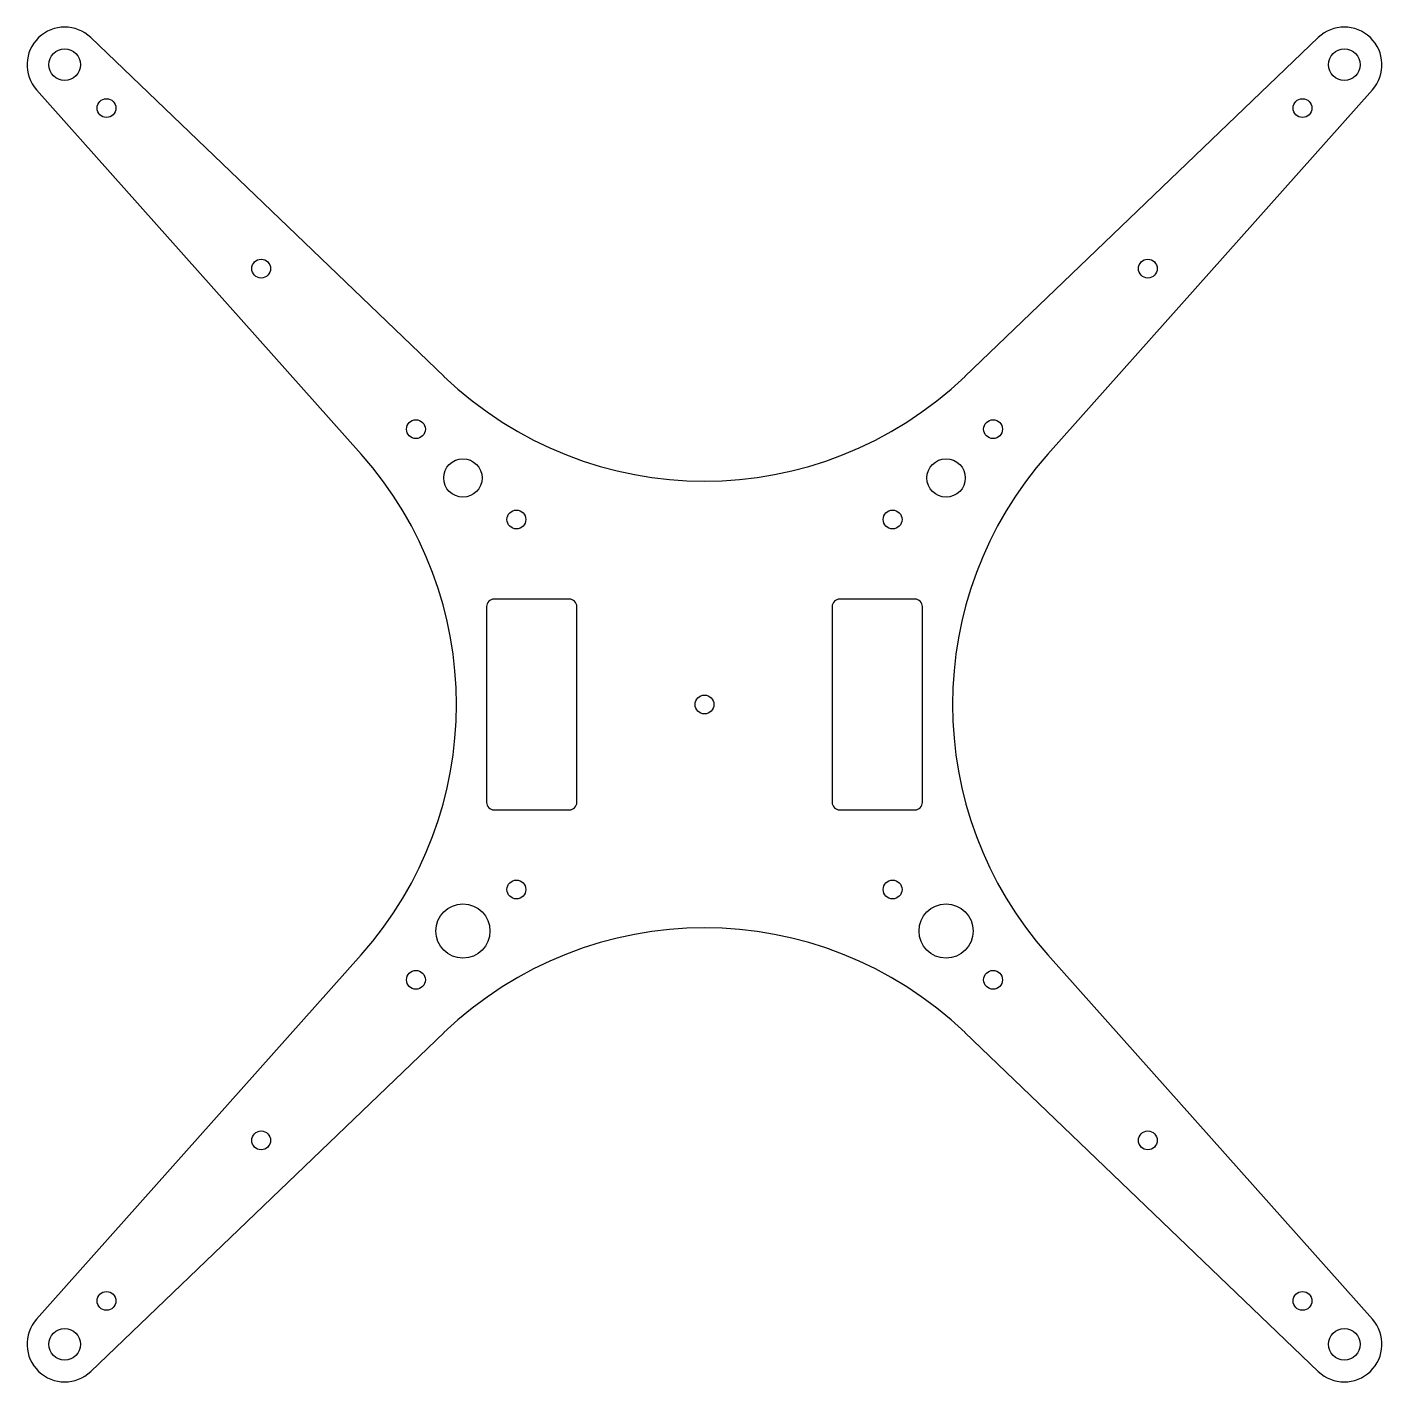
# Model space of a CAD drawing. Header units: millimetres. Extents: x -90 to 90, y -90 to 90.
import ezdxf

# ---------------------------------------------------------------- set-up
doc = ezdxf.new("R2010")
doc.units = ezdxf.units.MM

msp = doc.modelspace()

# ---------------------------------------------------------------- linework, layer by layer
at = {"color": 7, "linetype": 'Continuous', "lineweight": 25}
for p, q in [((-34.61, 43.6), (-81.54, 88.61)), ((81.54, 88.61), (34.61, 43.6)), ((-88.73, 81.68), (-45.62, 33.25)), ((45.62, 33.25), (88.73, 81.68)), ((-28.96, 13), (-28.96, -13)), ((-17.96, 14), (-27.96, 14)), ((-16.96, -13), (-16.96, 13)), ((16.96, 13), (16.96, -13)), ((27.96, 14), (17.96, 14)), ((28.96, -13), (28.96, 13)), ((-27.96, -14), (-17.96, -14)), ((17.96, -14), (27.96, -14)), ((-45.62, -33.25), (-88.73, -81.68)), ((88.73, -81.68), (45.62, -33.25)), ((-81.54, -88.61), (-34.61, -43.6)), ((34.61, -43.6), (81.54, -88.61))]:
    msp.add_line(p, q, dxfattribs=at)
for centre, radius in [((-85, 85), 2.1), ((85, 85), 2.1), ((-79.45, 79.24), 1.25), ((79.45, 79.24), 1.25), ((-58.9, 57.91), 1.25), ((58.9, 57.91), 1.25), ((-38.34, 36.58), 1.25), ((38.34, 36.58), 1.25), ((-32.1, 30.1), 2.55), ((32.1, 30.1), 2.55), ((-24.99, 24.58), 1.25), ((24.99, 24.58), 1.25), ((0, 0), 1.25), ((-24.99, -24.58), 1.25), ((24.99, -24.58), 1.25), ((-32.1, -30.1), 3.6), ((32.1, -30.1), 3.6), ((-38.34, -36.58), 1.25), ((38.34, -36.58), 1.25), ((-58.9, -57.91), 1.25), ((58.9, -57.91), 1.25), ((-79.45, -79.24), 1.25), ((79.45, -79.24), 1.25), ((-85, -85), 2.1), ((85, -85), 2.1)]:
    msp.add_circle(centre, radius, dxfattribs=at)
for centre, radius, start, end in [((85, 85), 5, 318.318, 133.8077), ((-85, 85), 5, 46.1923, 221.682), ((0, 79.68), 50, 226.1923, 313.8077), ((-82.96, 0), 50, 318.318, 41.682), ((82.96, 0), 50, 138.318, 221.682), ((-27.96, 13), 1, 90, 180), ((-17.96, 13), 1, 0, 90), ((17.96, 13), 1, 90, 180), ((27.96, 13), 1, 0, 90), ((-27.96, -13), 1, 180, 270), ((-17.96, -13), 1, 270, 0), ((17.96, -13), 1, 180, 270), ((27.96, -13), 1, 270, 0), ((0, -79.68), 50, 46.1923, 133.8077), ((-85, -85), 5, 138.318, 313.8077), ((85, -85), 5, 226.1923, 41.682)]:
    msp.add_arc(centre, radius, start, end, dxfattribs=at)

doc.saveas('drawing.dxf')
